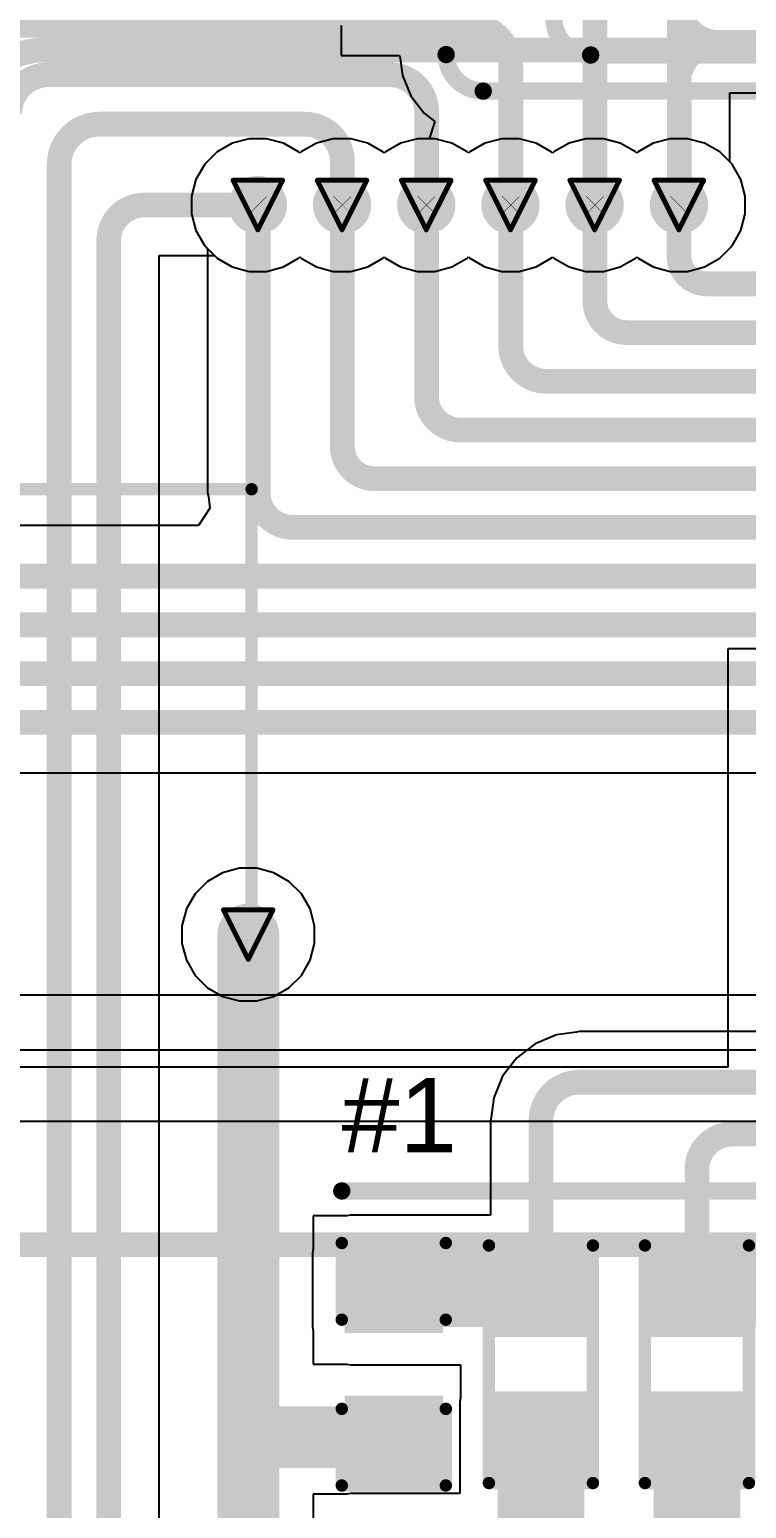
# Model space of a CAD drawing. Header units: inches. Extents: x 0 to 35.2, y -0.7 to 15.9.
# Drawn here: x 1.176 to 1.465, y 0.513 to 1.11 of the extents above; entities that cross this region are included whole.
import ezdxf

# ---------------------------------------------------------------- set-up
doc = ezdxf.new("R2010")
doc.units = ezdxf.units.IN
doc.header["$MEASUREMENT"] = 0
for name, color, linetype in [('Bottom Layer', 5, 'Continuous'), ('Drill Drawing', 1, 'Continuous'), ('GND1', 16, 'Continuous'), ('GND2', 76, 'Continuous'), ('Top Layer', 1, 'Continuous'), ('Top Overlay', 2, 'Continuous'), ('Top Paste', 8, 'Continuous'), ('Top Solder', 216, 'Continuous'), ('Via Holes', 16, 'Continuous')]:
    doc.layers.add(name, color=color, linetype=linetype)
doc.styles.add('Arial', font='', dxfattribs={"height": 0.2})
doc.styles.get('Arial').set_extended_font_data('Arial')

# ---------------------------------------------------------------- blocks, each defined once
blk = doc.blocks.new('B0503S_2WR3_21')
at = {"layer": 'Top Overlay', "const_width": 0.005}
for points in [[(0.43779, 0.0395), (0.4378, -0.24397)], [(-0.33779, -0.24397), (0.4378, -0.24397)]]:
    blk.add_lwpolyline(points, dxfattribs=at)
at = {"layer": 'Top Overlay', "const_width": 0.0025}
blk.add_lwpolyline([(0.43655, -0.24397, 1), (0.43905, -0.24397, 1)], format="xyb", close=True, dxfattribs=at)
blk.add_lwpolyline([(0.43655, -0.24397, 1), (0.43905, -0.24397, 1)], format="xyb", close=True, dxfattribs=at)
blk = doc.blocks.new('R___0603_73')
at = {"layer": 'Top Layer'}
for points in [[(-0.015, 0.0175), (-0.015, -0.0175), (-0.045, -0.0175), (-0.045, 0.0175)], [(0.045, 0.0175), (0.045, -0.0175), (0.015, -0.0175), (0.015, 0.0175)]]:
    blk.add_hatch(color=1, dxfattribs=at).paths.add_polyline_path(points)
at = {"layer": 'Top Paste'}
for points in [[(-0.015, 0.0175), (-0.015, -0.0175), (-0.045, -0.0175), (-0.045, 0.0175)], [(0.045, 0.0175), (0.045, -0.0175), (0.015, -0.0175), (0.015, 0.0175)]]:
    blk.add_hatch(color=8, dxfattribs=at).paths.add_polyline_path(points)
at = {"layer": 'Top Solder'}
for points in [[(-0.011, 0.0215), (-0.011, -0.0215), (-0.049, -0.0215), (-0.049, 0.0215)], [(0.049, 0.0215), (0.049, -0.0215), (0.011, -0.0215), (0.011, 0.0215)]]:
    blk.add_hatch(color=216, dxfattribs=at).paths.add_polyline_path(points)
at = {"layer": 'Top Overlay', "const_width": 0.005}
for points in [[(-0.048, 0.021), (-0.048, -0.021)], [(-0.048, 0.021), (0.048, 0.021)], [(0.048, 0.021), (0.048, -0.021)], [(-0.048, -0.021), (0.048, -0.021)]]:
    blk.add_lwpolyline(points, dxfattribs=at)
at = {"layer": 'Top Overlay', "const_width": 0.0025}
for points in [[(-0.04925, 0.021, 1), (-0.04675, 0.021, 1)], [(-0.04925, 0.021, 1), (-0.04675, 0.021, 1)], [(0.04675, 0.021, 1), (0.04925, 0.021, 1)], [(0.04675, 0.021, 1), (0.04925, 0.021, 1)], [(-0.04925, -0.021, 1), (-0.04675, -0.021, 1)], [(-0.04925, -0.021, 1), (-0.04675, -0.021, 1)], [(0.04675, -0.021, 1), (0.04925, -0.021, 1)], [(0.04675, -0.021, 1), (0.04925, -0.021, 1)]]:
    blk.add_lwpolyline(points, format="xyb", close=True, dxfattribs=at)
blk = doc.blocks.new('R___0603_81')
at = {"layer": 'Top Layer'}
for points in [[(-0.015, 0.0175), (-0.015, -0.0175), (-0.045, -0.0175), (-0.045, 0.0175)], [(0.045, 0.0175), (0.045, -0.0175), (0.015, -0.0175), (0.015, 0.0175)]]:
    blk.add_hatch(color=1, dxfattribs=at).paths.add_polyline_path(points)
at = {"layer": 'Top Paste'}
for points in [[(-0.015, 0.0175), (-0.015, -0.0175), (-0.045, -0.0175), (-0.045, 0.0175)], [(0.045, 0.0175), (0.045, -0.0175), (0.015, -0.0175), (0.015, 0.0175)]]:
    blk.add_hatch(color=8, dxfattribs=at).paths.add_polyline_path(points)
at = {"layer": 'Top Solder'}
for points in [[(-0.011, 0.0215), (-0.011, -0.0215), (-0.049, -0.0215), (-0.049, 0.0215)], [(0.049, 0.0215), (0.049, -0.0215), (0.011, -0.0215), (0.011, 0.0215)]]:
    blk.add_hatch(color=216, dxfattribs=at).paths.add_polyline_path(points)
at = {"layer": 'Top Overlay', "const_width": 0.005}
for points in [[(-0.048, 0.021), (-0.048, -0.021)], [(-0.048, 0.021), (0.048, 0.021)], [(0.048, 0.021), (0.048, -0.021)], [(-0.048, -0.021), (0.048, -0.021)]]:
    blk.add_lwpolyline(points, dxfattribs=at)
at = {"layer": 'Top Overlay', "const_width": 0.0025}
for points in [[(-0.04925, 0.021, 1), (-0.04675, 0.021, 1)], [(-0.04925, 0.021, 1), (-0.04675, 0.021, 1)], [(0.04675, 0.021, 1), (0.04925, 0.021, 1)], [(0.04675, 0.021, 1), (0.04925, 0.021, 1)], [(-0.04925, -0.021, 1), (-0.04675, -0.021, 1)], [(-0.04925, -0.021, 1), (-0.04675, -0.021, 1)], [(0.04675, -0.021, 1), (0.04925, -0.021, 1)], [(0.04675, -0.021, 1), (0.04925, -0.021, 1)]]:
    blk.add_lwpolyline(points, format="xyb", close=True, dxfattribs=at)
blk = doc.blocks.new('C___0603_156')
at = {"layer": 'Top Layer'}
for points in [[(-0.015, 0.0175), (-0.015, -0.0175), (-0.045, -0.0175), (-0.045, 0.0175)], [(0.045, 0.0175), (0.045, -0.0175), (0.015, -0.0175), (0.015, 0.0175)]]:
    blk.add_hatch(color=1, dxfattribs=at).paths.add_polyline_path(points)
at = {"layer": 'Top Paste'}
for points in [[(-0.015, 0.0175), (-0.015, -0.0175), (-0.045, -0.0175), (-0.045, 0.0175)], [(0.045, 0.0175), (0.045, -0.0175), (0.015, -0.0175), (0.015, 0.0175)]]:
    blk.add_hatch(color=8, dxfattribs=at).paths.add_polyline_path(points)
at = {"layer": 'Top Solder'}
for points in [[(-0.01264, 0.01986), (-0.01264, -0.01986), (-0.04736, -0.01986), (-0.04736, 0.01986)], [(0.04736, 0.01986), (0.04736, -0.01986), (0.01264, -0.01986), (0.01264, 0.01986)]]:
    blk.add_hatch(color=216, dxfattribs=at).paths.add_polyline_path(points)
at = {"layer": 'Top Overlay', "const_width": 0.005}
for points in [[(-0.049, 0.021), (-0.018, 0.021)], [(-0.049, 0.021), (-0.049, -0.021)], [(0.018, 0.021), (0.049, 0.021)], [(0.049, 0.021), (0.049, -0.021)], [(-0.049, -0.021), (-0.018, -0.021)], [(0.018, -0.021), (0.049, -0.021)]]:
    blk.add_lwpolyline(points, dxfattribs=at)
at = {"layer": 'Top Overlay', "const_width": 0.0025}
for points in [[(-0.05025, 0.021, 1), (-0.04775, 0.021, 1)], [(-0.05025, 0.021, 1), (-0.04775, 0.021, 1)], [(-0.01925, 0.021, 1), (-0.01675, 0.021, 1)], [(0.01675, 0.021, 1), (0.01925, 0.021, 1)], [(0.04775, 0.021, 1), (0.05025, 0.021, 1)], [(0.04775, 0.021, 1), (0.05025, 0.021, 1)], [(-0.05025, -0.021, 1), (-0.04775, -0.021, 1)], [(-0.05025, -0.021, 1), (-0.04775, -0.021, 1)], [(-0.01925, -0.021, 1), (-0.01675, -0.021, 1)], [(0.01675, -0.021, 1), (0.01925, -0.021, 1)], [(0.04775, -0.021, 1), (0.05025, -0.021, 1)], [(0.04775, -0.021, 1), (0.05025, -0.021, 1)]]:
    blk.add_lwpolyline(points, format="xyb", close=True, dxfattribs=at)

msp = doc.modelspace()

# ---------------------------------------------------------------- hatches: boundary and pattern name
at = {"layer": 'Bottom Layer'}
h = msp.add_hatch(color=5, dxfattribs=at)
edge = h.paths.add_edge_path()
edge.add_arc((1.26787, 1.03932), 0.01181, 0, 360)
h = msp.add_hatch(color=5, dxfattribs=at)
edge = h.paths.add_edge_path()
edge.add_arc((1.30187, 1.03932), 0.01181, 0, 360)
h = msp.add_hatch(color=5, dxfattribs=at)
edge = h.paths.add_edge_path()
edge.add_arc((1.33587, 1.03932), 0.01181, 0, 360)
h = msp.add_hatch(color=5, dxfattribs=at)
edge = h.paths.add_edge_path()
edge.add_arc((1.36987, 1.03932), 0.01181, 0, 360)
h = msp.add_hatch(color=5, dxfattribs=at)
edge = h.paths.add_edge_path()
edge.add_arc((1.40387, 1.03932), 0.01181, 0, 360)
h = msp.add_hatch(color=5, dxfattribs=at)
edge = h.paths.add_edge_path()
edge.add_arc((1.43787, 1.03932), 0.01181, 0, 360)
h = msp.add_hatch(color=5, dxfattribs=at)
edge = h.paths.add_edge_path()
edge.add_arc((1.264, 0.74451), 0.01181, 0, 360)
at = {"layer": 'GND1'}
h = msp.add_hatch(color=16, dxfattribs=at)
edge = h.paths.add_edge_path()
edge.add_arc((1.26787, 1.03932), 0.01181, 0, 360)
h = msp.add_hatch(color=16, dxfattribs=at)
edge = h.paths.add_edge_path()
edge.add_arc((1.30187, 1.03932), 0.01181, 0, 360)
h = msp.add_hatch(color=16, dxfattribs=at)
edge = h.paths.add_edge_path()
edge.add_arc((1.33587, 1.03932), 0.01181, 0, 360)
h = msp.add_hatch(color=16, dxfattribs=at)
edge = h.paths.add_edge_path()
edge.add_arc((1.36987, 1.03932), 0.01181, 0, 360)
h = msp.add_hatch(color=16, dxfattribs=at)
edge = h.paths.add_edge_path()
edge.add_arc((1.40387, 1.03932), 0.01181, 0, 360)
h = msp.add_hatch(color=16, dxfattribs=at)
edge = h.paths.add_edge_path()
edge.add_arc((1.43787, 1.03932), 0.01181, 0, 360)
h = msp.add_hatch(color=16, dxfattribs=at)
edge = h.paths.add_edge_path()
edge.add_arc((1.264, 0.74451), 0.01181, 0, 360)
at = {"layer": 'GND2'}
h = msp.add_hatch(color=76, dxfattribs=at)
edge = h.paths.add_edge_path()
edge.add_arc((1.26787, 1.03932), 0.01181, 0, 360)
h = msp.add_hatch(color=76, dxfattribs=at)
edge = h.paths.add_edge_path()
edge.add_arc((1.30187, 1.03932), 0.01181, 0, 360)
h = msp.add_hatch(color=76, dxfattribs=at)
edge = h.paths.add_edge_path()
edge.add_arc((1.33587, 1.03932), 0.01181, 0, 360)
h = msp.add_hatch(color=76, dxfattribs=at)
edge = h.paths.add_edge_path()
edge.add_arc((1.36987, 1.03932), 0.01181, 0, 360)
h = msp.add_hatch(color=76, dxfattribs=at)
edge = h.paths.add_edge_path()
edge.add_arc((1.40387, 1.03932), 0.01181, 0, 360)
h = msp.add_hatch(color=76, dxfattribs=at)
edge = h.paths.add_edge_path()
edge.add_arc((1.43787, 1.03932), 0.01181, 0, 360)
h = msp.add_hatch(color=76, dxfattribs=at)
edge = h.paths.add_edge_path()
edge.add_arc((1.264, 0.74451), 0.01181, 0, 360)
at = {"layer": 'Top Layer'}
h = msp.add_hatch(color=1, dxfattribs=at)
edge = h.paths.add_edge_path()
edge.add_arc((1.26787, 1.03932), 0.01181, 0, 360)
h = msp.add_hatch(color=1, dxfattribs=at)
edge = h.paths.add_edge_path()
edge.add_arc((1.30187, 1.03932), 0.01181, 0, 360)
h = msp.add_hatch(color=1, dxfattribs=at)
edge = h.paths.add_edge_path()
edge.add_arc((1.33587, 1.03932), 0.01181, 0, 360)
h = msp.add_hatch(color=1, dxfattribs=at)
edge = h.paths.add_edge_path()
edge.add_arc((1.36987, 1.03932), 0.01181, 0, 360)
h = msp.add_hatch(color=1, dxfattribs=at)
edge = h.paths.add_edge_path()
edge.add_arc((1.40387, 1.03932), 0.01181, 0, 360)
h = msp.add_hatch(color=1, dxfattribs=at)
edge = h.paths.add_edge_path()
edge.add_arc((1.43787, 1.03932), 0.01181, 0, 360)
h = msp.add_hatch(color=1, dxfattribs=at)
edge = h.paths.add_edge_path()
edge.add_arc((1.264, 0.74451), 0.01181, 0, 360)
for points in [[(1.30527, 0.58589), (1.39967, 0.58589), (1.39967, 0.61589), (1.30527, 0.61589)], [(1.42766, 0.58589), (1.52206, 0.58589), (1.52206, 0.61589), (1.42766, 0.61589)], [(1.36467, 0.47289), (1.39967, 0.47289), (1.39967, 0.55589), (1.36467, 0.55589)], [(1.46266, 0.55537), (1.42766, 0.55537), (1.42766, 0.47237), (1.46266, 0.47237)]]:
    msp.add_hatch(color=1, dxfattribs=at).paths.add_polyline_path(points)
at = {"layer": 'Via Holes'}
h = msp.add_hatch(color=7, dxfattribs=at)
edge = h.paths.add_edge_path()
edge.add_arc((1.26787, 1.03932), 0.00591, 0, 360)
h = msp.add_hatch(color=7, dxfattribs=at)
edge = h.paths.add_edge_path()
edge.add_arc((1.30187, 1.03932), 0.00591, 0, 360)
h = msp.add_hatch(color=7, dxfattribs=at)
edge = h.paths.add_edge_path()
edge.add_arc((1.33587, 1.03932), 0.00591, 0, 360)
h = msp.add_hatch(color=7, dxfattribs=at)
edge = h.paths.add_edge_path()
edge.add_arc((1.36987, 1.03932), 0.00591, 0, 360)
h = msp.add_hatch(color=7, dxfattribs=at)
edge = h.paths.add_edge_path()
edge.add_arc((1.40387, 1.03932), 0.00591, 0, 360)
h = msp.add_hatch(color=7, dxfattribs=at)
edge = h.paths.add_edge_path()
edge.add_arc((1.43787, 1.03932), 0.00591, 0, 360)
h = msp.add_hatch(color=7, dxfattribs=at)
edge = h.paths.add_edge_path()
edge.add_arc((1.264, 0.74451), 0.00591, 0, 360)

# ---------------------------------------------------------------- linework, layer by layer
at = {"layer": 'Bottom Layer'}
for p, q in [((1.45839, 1.05672), (1.45839, 1.08461)), ((1.45839, 1.08461), (1.61845, 1.08461)), ((1.45933, 1.05578), (1.45839, 1.05672)), ((1.46285, 1.04967), (1.45933, 1.05578)), ((1.46468, 1.04285), (1.46285, 1.04967)), ((1.46468, 1.03579), (1.46468, 1.04285)), ((1.46285, 1.02897), (1.46468, 1.03579)), ((1.45933, 1.02286), (1.46285, 1.02897)), ((1.45433, 1.01787), (1.45933, 1.02286)), ((1.22808, 0.40518), (1.22808, 1.01893)), ((1.22808, 1.01893), (1.25035, 1.01893)), ((1.25035, 1.01893), (1.25141, 1.01787)), ((1.25141, 1.01787), (1.25752, 1.01434)), ((1.27822, 1.01434), (1.28433, 1.01787)), ((1.28433, 1.01787), (1.28487, 1.0184)), ((1.28487, 1.0184), (1.28541, 1.01787)), ((1.28541, 1.01787), (1.29152, 1.01434)), ((1.31222, 1.01434), (1.31833, 1.01787)), ((1.31833, 1.01787), (1.31887, 1.0184)), ((1.31887, 1.0184), (1.31941, 1.01787)), ((1.31941, 1.01787), (1.32552, 1.01434)), ((1.34622, 1.01434), (1.35233, 1.01787)), ((1.35233, 1.01787), (1.35287, 1.0184)), ((1.35287, 1.0184), (1.35341, 1.01787)), ((1.35341, 1.01787), (1.35952, 1.01434)), ((1.38022, 1.01434), (1.38633, 1.01787)), ((1.38633, 1.01787), (1.38687, 1.0184)), ((1.38687, 1.0184), (1.38741, 1.01787)), ((1.38741, 1.01787), (1.39352, 1.01434)), ((1.41422, 1.01434), (1.42033, 1.01787)), ((1.42033, 1.01787), (1.42087, 1.0184)), ((1.42087, 1.0184), (1.42141, 1.01787)), ((1.42141, 1.01787), (1.42752, 1.01434)), ((1.44822, 1.01434), (1.45433, 1.01787)), ((1.25752, 1.01434), (1.26434, 1.01251)), ((1.26434, 1.01251), (1.2714, 1.01251)), ((1.2714, 1.01251), (1.27822, 1.01434)), ((1.29152, 1.01434), (1.29834, 1.01251)), ((1.29834, 1.01251), (1.3054, 1.01251)), ((1.3054, 1.01251), (1.31222, 1.01434)), ((1.32552, 1.01434), (1.33234, 1.01251)), ((1.33234, 1.01251), (1.3394, 1.01251)), ((1.3394, 1.01251), (1.34622, 1.01434)), ((1.35952, 1.01434), (1.36634, 1.01251)), ((1.36634, 1.01251), (1.3734, 1.01251)), ((1.3734, 1.01251), (1.38022, 1.01434)), ((1.39352, 1.01434), (1.40034, 1.01251)), ((1.40034, 1.01251), (1.4074, 1.01251)), ((1.4074, 1.01251), (1.41422, 1.01434)), ((1.42752, 1.01434), (1.43434, 1.01251)), ((1.43434, 1.01251), (1.4414, 1.01251)), ((1.4414, 1.01251), (1.44822, 1.01434))]:
    msp.add_line(p, q, dxfattribs=at)
at = {"layer": 'Bottom Layer', "const_width": 0.01}
for points in [[(1.438, 1.03945), (1.438, 1.13872)], [(1.404, 1.03945), (1.404, 1.1175)], [(1.16265, 1.11199), (1.35339, 1.11199)], [(1.45381, 1.105), (2.003, 1.105)], [(1.37, 1.03945), (1.37, 1.09538)], [(1.18337, 1.09199), (1.32117, 1.09199)], [(1.336, 1.03945), (1.336, 1.07716)], [(1.20385, 1.07199), (1.28695, 1.07199)], [(1.18769, 0.42525), (1.18769, 1.05582)], [(1.302, 1.03945), (1.302, 1.05694)], [(1.22205, 1.03932), (1.26787, 1.03932)], [(1.30187, 1.03932), (1.302, 1.03945)], [(1.33587, 1.03932), (1.336, 1.03945)], [(1.36987, 1.03932), (1.37, 1.03945)], [(1.40387, 1.03932), (1.404, 1.03945)], [(1.43787, 1.03932), (1.438, 1.03945)], [(1.20769, 0.40518), (1.20769, 1.02496)]]:
    msp.add_lwpolyline(points, dxfattribs=at)
for points in [[(1.45381, 1.105, -0.315952), (1.43894, 1.11544)], [(1.35339, 1.11199, -0.414214), (1.37, 1.09538)], [(1.43894, 1.09456, -0.315952), (1.45381, 1.105)], [(1.16769, 1.0763, -0.414214), (1.18337, 1.09199)], [(1.32117, 1.09199, -0.414214), (1.336, 1.07716)], [(1.18769, 1.05582, -0.414214), (1.20385, 1.07199)], [(1.28695, 1.07199, -0.414214), (1.302, 1.05694)], [(1.20769, 1.02496, -0.414214), (1.22205, 1.03932)]]:
    msp.add_lwpolyline(points, format="xyb", dxfattribs=at)
at = {"layer": 'Bottom Layer', "const_width": 0.005}
for points in [[(1.35089, 1.11199, 1), (1.35589, 1.11199, 1)], [(1.35089, 1.11199, 1), (1.35589, 1.11199, 1)], [(1.45131, 1.105, 1), (1.45631, 1.105, 1)], [(1.45131, 1.105, 1), (1.45631, 1.105, 1)], [(1.45131, 1.105, 1), (1.45631, 1.105, 1)], [(1.3675, 1.09538, 1), (1.3725, 1.09538, 1)], [(1.3675, 1.09538, 1), (1.3725, 1.09538, 1)], [(1.43644, 1.09456, 1), (1.44144, 1.09456, 1)], [(1.18087, 1.09199, 1), (1.18587, 1.09199, 1)], [(1.18087, 1.09199, 1), (1.18587, 1.09199, 1)], [(1.31867, 1.09199, 1), (1.32367, 1.09199, 1)], [(1.31867, 1.09199, 1), (1.32367, 1.09199, 1)], [(1.3335, 1.07716, 1), (1.3385, 1.07716, 1)], [(1.3335, 1.07716, 1), (1.3385, 1.07716, 1)], [(1.20135, 1.07199, 1), (1.20635, 1.07199, 1)], [(1.20135, 1.07199, 1), (1.20635, 1.07199, 1)], [(1.28445, 1.07199, 1), (1.28945, 1.07199, 1)], [(1.28445, 1.07199, 1), (1.28945, 1.07199, 1)], [(1.18519, 1.05582, 1), (1.19019, 1.05582, 1)], [(1.18519, 1.05582, 1), (1.19019, 1.05582, 1)], [(1.2995, 1.05694, 1), (1.3045, 1.05694, 1)], [(1.2995, 1.05694, 1), (1.3045, 1.05694, 1)], [(1.21955, 1.03932, 1), (1.22455, 1.03932, 1)], [(1.21955, 1.03932, 1), (1.22455, 1.03932, 1)], [(1.26537, 1.03932, 1), (1.27037, 1.03932, 1)], [(1.29937, 1.03932, 1), (1.30437, 1.03932, 1)], [(1.2995, 1.03945, 1), (1.3045, 1.03945, 1)], [(1.2995, 1.03945, 1), (1.3045, 1.03945, 1)], [(1.33337, 1.03932, 1), (1.33837, 1.03932, 1)], [(1.3335, 1.03945, 1), (1.3385, 1.03945, 1)], [(1.3335, 1.03945, 1), (1.3385, 1.03945, 1)], [(1.36737, 1.03932, 1), (1.37237, 1.03932, 1)], [(1.3675, 1.03945, 1), (1.3725, 1.03945, 1)], [(1.3675, 1.03945, 1), (1.3725, 1.03945, 1)], [(1.40137, 1.03932, 1), (1.40637, 1.03932, 1)], [(1.4015, 1.03945, 1), (1.4065, 1.03945, 1)], [(1.4015, 1.03945, 1), (1.4065, 1.03945, 1)], [(1.43537, 1.03932, 1), (1.44037, 1.03932, 1)], [(1.4355, 1.03945, 1), (1.4405, 1.03945, 1)], [(1.4355, 1.03945, 1), (1.4405, 1.03945, 1)], [(1.20519, 1.02496, 1), (1.21019, 1.02496, 1)], [(1.20519, 1.02496, 1), (1.21019, 1.02496, 1)]]:
    msp.add_lwpolyline(points, format="xyb", close=True, dxfattribs=at)
at = {"layer": 'Drill Drawing', "const_width": 0.002}
for points in [[(1.25787, 1.04932), (1.27787, 1.04932)], [(1.25787, 1.04932), (1.26787, 1.02932)], [(1.26787, 1.02932), (1.27787, 1.04932)], [(1.29187, 1.04932), (1.31187, 1.04932)], [(1.29187, 1.04932), (1.30187, 1.02932)], [(1.30187, 1.02932), (1.31187, 1.04932)], [(1.32587, 1.04932), (1.34587, 1.04932)], [(1.32587, 1.04932), (1.33587, 1.02932)], [(1.33587, 1.02932), (1.34587, 1.04932)], [(1.35987, 1.04932), (1.37987, 1.04932)], [(1.35987, 1.04932), (1.36987, 1.02932)], [(1.36987, 1.02932), (1.37987, 1.04932)], [(1.39387, 1.04932), (1.41387, 1.04932)], [(1.39387, 1.04932), (1.40387, 1.02932)], [(1.40387, 1.02932), (1.41387, 1.04932)], [(1.42787, 1.04932), (1.44787, 1.04932)], [(1.42787, 1.04932), (1.43787, 1.02932)], [(1.43787, 1.02932), (1.44787, 1.04932)], [(1.254, 0.75451), (1.274, 0.75451)], [(1.254, 0.75451), (1.264, 0.73451)], [(1.264, 0.73451), (1.274, 0.75451)]]:
    msp.add_lwpolyline(points, dxfattribs=at)
at = {"layer": 'Drill Drawing', "const_width": 0.001}
for points in [[(1.25737, 1.04932, 1), (1.25837, 1.04932, 1)], [(1.25737, 1.04932, 1), (1.25837, 1.04932, 1)], [(1.27737, 1.04932, 1), (1.27837, 1.04932, 1)], [(1.27737, 1.04932, 1), (1.27837, 1.04932, 1)], [(1.29137, 1.04932, 1), (1.29237, 1.04932, 1)], [(1.29137, 1.04932, 1), (1.29237, 1.04932, 1)], [(1.31137, 1.04932, 1), (1.31237, 1.04932, 1)], [(1.31137, 1.04932, 1), (1.31237, 1.04932, 1)], [(1.32537, 1.04932, 1), (1.32637, 1.04932, 1)], [(1.32537, 1.04932, 1), (1.32637, 1.04932, 1)], [(1.34537, 1.04932, 1), (1.34637, 1.04932, 1)], [(1.34537, 1.04932, 1), (1.34637, 1.04932, 1)], [(1.35937, 1.04932, 1), (1.36037, 1.04932, 1)], [(1.35937, 1.04932, 1), (1.36037, 1.04932, 1)], [(1.37937, 1.04932, 1), (1.38037, 1.04932, 1)], [(1.37937, 1.04932, 1), (1.38037, 1.04932, 1)], [(1.39337, 1.04932, 1), (1.39437, 1.04932, 1)], [(1.39337, 1.04932, 1), (1.39437, 1.04932, 1)], [(1.41337, 1.04932, 1), (1.41437, 1.04932, 1)], [(1.41337, 1.04932, 1), (1.41437, 1.04932, 1)], [(1.42737, 1.04932, 1), (1.42837, 1.04932, 1)], [(1.42737, 1.04932, 1), (1.42837, 1.04932, 1)], [(1.44737, 1.04932, 1), (1.44837, 1.04932, 1)], [(1.44737, 1.04932, 1), (1.44837, 1.04932, 1)], [(1.26737, 1.02932, 1), (1.26837, 1.02932, 1)], [(1.26737, 1.02932, 1), (1.26837, 1.02932, 1)], [(1.30137, 1.02932, 1), (1.30237, 1.02932, 1)], [(1.30137, 1.02932, 1), (1.30237, 1.02932, 1)], [(1.33537, 1.02932, 1), (1.33637, 1.02932, 1)], [(1.33537, 1.02932, 1), (1.33637, 1.02932, 1)], [(1.36937, 1.02932, 1), (1.37037, 1.02932, 1)], [(1.36937, 1.02932, 1), (1.37037, 1.02932, 1)], [(1.40337, 1.02932, 1), (1.40437, 1.02932, 1)], [(1.40337, 1.02932, 1), (1.40437, 1.02932, 1)], [(1.43737, 1.02932, 1), (1.43837, 1.02932, 1)], [(1.43737, 1.02932, 1), (1.43837, 1.02932, 1)], [(1.2535, 0.75451, 1), (1.2545, 0.75451, 1)], [(1.2535, 0.75451, 1), (1.2545, 0.75451, 1)], [(1.2735, 0.75451, 1), (1.2745, 0.75451, 1)], [(1.2735, 0.75451, 1), (1.2745, 0.75451, 1)], [(1.2635, 0.73451, 1), (1.2645, 0.73451, 1)], [(1.2635, 0.73451, 1), (1.2645, 0.73451, 1)]]:
    msp.add_lwpolyline(points, format="xyb", close=True, dxfattribs=at)
at = {"layer": 'GND1'}
for p, q in [((1.25752, 1.0643), (1.25141, 1.06077)), ((1.26434, 1.06613), (1.25752, 1.0643)), ((1.2714, 1.06613), (1.26434, 1.06613)), ((1.27822, 1.0643), (1.2714, 1.06613)), ((1.28433, 1.06077), (1.27822, 1.0643)), ((1.29152, 1.0643), (1.28541, 1.06077)), ((1.29834, 1.06613), (1.29152, 1.0643)), ((1.3054, 1.06613), (1.29834, 1.06613)), ((1.31222, 1.0643), (1.3054, 1.06613)), ((1.31833, 1.06077), (1.31222, 1.0643)), ((1.32552, 1.0643), (1.31941, 1.06077)), ((1.33234, 1.06613), (1.32552, 1.0643)), ((1.3394, 1.06613), (1.33234, 1.06613)), ((1.34622, 1.0643), (1.3394, 1.06613)), ((1.35233, 1.06077), (1.34622, 1.0643)), ((1.35952, 1.0643), (1.35341, 1.06077)), ((1.36634, 1.06613), (1.35952, 1.0643)), ((1.3734, 1.06613), (1.36634, 1.06613)), ((1.38022, 1.0643), (1.3734, 1.06613)), ((1.38633, 1.06077), (1.38022, 1.0643)), ((1.39352, 1.0643), (1.38741, 1.06077)), ((1.40034, 1.06613), (1.39352, 1.0643)), ((1.4074, 1.06613), (1.40034, 1.06613)), ((1.41422, 1.0643), (1.4074, 1.06613)), ((1.42033, 1.06077), (1.41422, 1.0643)), ((1.42752, 1.0643), (1.42141, 1.06077)), ((1.43434, 1.06613), (1.42752, 1.0643)), ((1.4414, 1.06613), (1.43434, 1.06613)), ((1.44822, 1.0643), (1.4414, 1.06613)), ((1.45433, 1.06077), (1.44822, 1.0643)), ((1.25141, 1.06077), (1.24642, 1.05578)), ((1.28487, 1.06024), (1.28433, 1.06077)), ((1.28541, 1.06077), (1.28487, 1.06024)), ((1.31887, 1.06024), (1.31833, 1.06077)), ((1.31941, 1.06077), (1.31887, 1.06024)), ((1.35287, 1.06024), (1.35233, 1.06077)), ((1.35341, 1.06077), (1.35287, 1.06024)), ((1.38687, 1.06024), (1.38633, 1.06077)), ((1.38741, 1.06077), (1.38687, 1.06024)), ((1.42087, 1.06024), (1.42033, 1.06077)), ((1.42141, 1.06077), (1.42087, 1.06024)), ((1.45933, 1.05578), (1.45433, 1.06077)), ((1.24642, 1.05578), (1.24289, 1.04967)), ((1.46285, 1.04967), (1.45933, 1.05578)), ((1.24289, 1.04967), (1.24106, 1.04285)), ((1.46468, 1.04285), (1.46285, 1.04967)), ((1.24106, 1.04285), (1.24106, 1.03579)), ((1.46468, 1.03579), (1.46468, 1.04285)), ((1.24106, 1.03579), (1.24289, 1.02897)), ((1.46285, 1.02897), (1.46468, 1.03579)), ((1.24289, 1.02897), (1.24642, 1.02286)), ((1.45933, 1.02286), (1.46285, 1.02897)), ((1.24642, 1.02286), (1.25141, 1.01787)), ((1.45433, 1.01787), (1.45933, 1.02286)), ((1.25141, 1.01787), (1.25752, 1.01434)), ((1.27822, 1.01434), (1.28433, 1.01787)), ((1.28433, 1.01787), (1.28487, 1.0184)), ((1.28487, 1.0184), (1.28541, 1.01787)), ((1.28541, 1.01787), (1.29152, 1.01434)), ((1.31222, 1.01434), (1.31833, 1.01787)), ((1.31833, 1.01787), (1.31887, 1.0184)), ((1.31887, 1.0184), (1.31941, 1.01787)), ((1.31941, 1.01787), (1.32552, 1.01434)), ((1.34622, 1.01434), (1.35233, 1.01787)), ((1.35233, 1.01787), (1.35287, 1.0184)), ((1.35287, 1.0184), (1.35341, 1.01787)), ((1.35341, 1.01787), (1.35952, 1.01434)), ((1.38022, 1.01434), (1.38633, 1.01787)), ((1.38633, 1.01787), (1.38687, 1.0184)), ((1.38687, 1.0184), (1.38741, 1.01787)), ((1.38741, 1.01787), (1.39352, 1.01434)), ((1.41422, 1.01434), (1.42033, 1.01787)), ((1.42033, 1.01787), (1.42087, 1.0184)), ((1.42087, 1.0184), (1.42141, 1.01787)), ((1.42141, 1.01787), (1.42752, 1.01434)), ((1.44822, 1.01434), (1.45433, 1.01787)), ((1.25752, 1.01434), (1.26434, 1.01251)), ((1.26434, 1.01251), (1.2714, 1.01251)), ((1.2714, 1.01251), (1.27822, 1.01434)), ((1.29152, 1.01434), (1.29834, 1.01251)), ((1.29834, 1.01251), (1.3054, 1.01251)), ((1.3054, 1.01251), (1.31222, 1.01434)), ((1.32552, 1.01434), (1.33234, 1.01251)), ((1.33234, 1.01251), (1.3394, 1.01251)), ((1.3394, 1.01251), (1.34622, 1.01434)), ((1.35952, 1.01434), (1.36634, 1.01251)), ((1.36634, 1.01251), (1.3734, 1.01251)), ((1.3734, 1.01251), (1.38022, 1.01434)), ((1.39352, 1.01434), (1.40034, 1.01251)), ((1.40034, 1.01251), (1.4074, 1.01251)), ((1.4074, 1.01251), (1.41422, 1.01434)), ((1.42752, 1.01434), (1.43434, 1.01251)), ((1.43434, 1.01251), (1.4414, 1.01251)), ((1.4414, 1.01251), (1.44822, 1.01434)), ((1.55304, 0.72), (1.07736, 0.72)), ((1.05395, 0.69789), (1.60159, 0.69789))]:
    msp.add_line(p, q, dxfattribs=at)
at = {"layer": 'GND2'}
for p, q in [((1.25752, 1.0643), (1.25141, 1.06077)), ((1.26434, 1.06613), (1.25752, 1.0643)), ((1.2714, 1.06613), (1.26434, 1.06613)), ((1.27822, 1.0643), (1.2714, 1.06613)), ((1.28433, 1.06077), (1.27822, 1.0643)), ((1.29152, 1.0643), (1.28541, 1.06077)), ((1.29834, 1.06613), (1.29152, 1.0643)), ((1.3054, 1.06613), (1.29834, 1.06613)), ((1.31222, 1.0643), (1.3054, 1.06613)), ((1.31833, 1.06077), (1.31222, 1.0643)), ((1.32552, 1.0643), (1.31941, 1.06077)), ((1.33234, 1.06613), (1.32552, 1.0643)), ((1.3394, 1.06613), (1.33234, 1.06613)), ((1.34622, 1.0643), (1.3394, 1.06613)), ((1.35233, 1.06077), (1.34622, 1.0643)), ((1.35952, 1.0643), (1.35341, 1.06077)), ((1.36634, 1.06613), (1.35952, 1.0643)), ((1.3734, 1.06613), (1.36634, 1.06613)), ((1.38022, 1.0643), (1.3734, 1.06613)), ((1.38633, 1.06077), (1.38022, 1.0643)), ((1.39352, 1.0643), (1.38741, 1.06077)), ((1.40034, 1.06613), (1.39352, 1.0643)), ((1.4074, 1.06613), (1.40034, 1.06613)), ((1.41422, 1.0643), (1.4074, 1.06613)), ((1.42033, 1.06077), (1.41422, 1.0643)), ((1.42752, 1.0643), (1.42141, 1.06077)), ((1.43434, 1.06613), (1.42752, 1.0643)), ((1.4414, 1.06613), (1.43434, 1.06613)), ((1.44822, 1.0643), (1.4414, 1.06613)), ((1.45433, 1.06077), (1.44822, 1.0643)), ((1.25141, 1.06077), (1.24642, 1.05578)), ((1.28487, 1.06024), (1.28433, 1.06077)), ((1.28541, 1.06077), (1.28487, 1.06024)), ((1.31887, 1.06024), (1.31833, 1.06077)), ((1.31941, 1.06077), (1.31887, 1.06024)), ((1.35287, 1.06024), (1.35233, 1.06077)), ((1.35341, 1.06077), (1.35287, 1.06024)), ((1.38687, 1.06024), (1.38633, 1.06077)), ((1.38741, 1.06077), (1.38687, 1.06024)), ((1.42087, 1.06024), (1.42033, 1.06077)), ((1.42141, 1.06077), (1.42087, 1.06024)), ((1.45933, 1.05578), (1.45433, 1.06077)), ((1.24642, 1.05578), (1.24289, 1.04967)), ((1.46285, 1.04967), (1.45933, 1.05578)), ((1.24289, 1.04967), (1.24106, 1.04285)), ((1.46468, 1.04285), (1.46285, 1.04967)), ((1.24106, 1.04285), (1.24106, 1.03579)), ((1.46468, 1.03579), (1.46468, 1.04285)), ((1.24106, 1.03579), (1.24289, 1.02897)), ((1.46285, 1.02897), (1.46468, 1.03579)), ((1.24289, 1.02897), (1.24642, 1.02286)), ((1.45933, 1.02286), (1.46285, 1.02897)), ((1.24642, 1.02286), (1.25141, 1.01787)), ((1.45433, 1.01787), (1.45933, 1.02286)), ((1.25141, 1.01787), (1.25752, 1.01434)), ((1.27822, 1.01434), (1.28433, 1.01787)), ((1.28433, 1.01787), (1.28487, 1.0184)), ((1.28487, 1.0184), (1.28541, 1.01787)), ((1.28541, 1.01787), (1.29152, 1.01434)), ((1.31222, 1.01434), (1.31833, 1.01787)), ((1.31833, 1.01787), (1.31887, 1.0184)), ((1.31887, 1.0184), (1.31941, 1.01787)), ((1.31941, 1.01787), (1.32552, 1.01434)), ((1.34622, 1.01434), (1.35233, 1.01787)), ((1.35233, 1.01787), (1.35287, 1.0184)), ((1.35287, 1.0184), (1.35341, 1.01787)), ((1.35341, 1.01787), (1.35952, 1.01434)), ((1.38022, 1.01434), (1.38633, 1.01787)), ((1.38633, 1.01787), (1.38687, 1.0184)), ((1.38687, 1.0184), (1.38741, 1.01787)), ((1.38741, 1.01787), (1.39352, 1.01434)), ((1.41422, 1.01434), (1.42033, 1.01787)), ((1.42033, 1.01787), (1.42087, 1.0184)), ((1.42087, 1.0184), (1.42141, 1.01787)), ((1.42141, 1.01787), (1.42752, 1.01434)), ((1.44822, 1.01434), (1.45433, 1.01787)), ((1.25752, 1.01434), (1.26434, 1.01251)), ((1.26434, 1.01251), (1.2714, 1.01251)), ((1.2714, 1.01251), (1.27822, 1.01434)), ((1.29152, 1.01434), (1.29834, 1.01251)), ((1.29834, 1.01251), (1.3054, 1.01251)), ((1.3054, 1.01251), (1.31222, 1.01434)), ((1.32552, 1.01434), (1.33234, 1.01251)), ((1.33234, 1.01251), (1.3394, 1.01251)), ((1.3394, 1.01251), (1.34622, 1.01434)), ((1.35952, 1.01434), (1.36634, 1.01251)), ((1.36634, 1.01251), (1.3734, 1.01251)), ((1.3734, 1.01251), (1.38022, 1.01434)), ((1.39352, 1.01434), (1.40034, 1.01251)), ((1.40034, 1.01251), (1.4074, 1.01251)), ((1.4074, 1.01251), (1.41422, 1.01434)), ((1.42752, 1.01434), (1.43434, 1.01251)), ((1.43434, 1.01251), (1.4414, 1.01251)), ((1.4414, 1.01251), (1.44822, 1.01434)), ((1.47962, 0.86), (1.45766, 0.86)), ((1.45766, 0.86), (1.45766, 0.69096)), ((1.26047, 0.77132), (1.25365, 0.7695)), ((1.26753, 0.77132), (1.26047, 0.77132)), ((1.27435, 0.7695), (1.26753, 0.77132)), ((1.24754, 0.76597), (1.24255, 0.76097)), ((1.25365, 0.7695), (1.24754, 0.76597)), ((1.28046, 0.76597), (1.27435, 0.7695)), ((1.28545, 0.76097), (1.28046, 0.76597)), ((1.24255, 0.76097), (1.23902, 0.75486)), ((1.28898, 0.75486), (1.28545, 0.76097)), ((1.23902, 0.75486), (1.23719, 0.74804)), ((1.29081, 0.74804), (1.28898, 0.75486)), ((1.23719, 0.74804), (1.23719, 0.74098)), ((1.29081, 0.74098), (1.29081, 0.74804)), ((1.23719, 0.74098), (1.23902, 0.73416)), ((1.28898, 0.73416), (1.29081, 0.74098)), ((1.23902, 0.73416), (1.24255, 0.72805)), ((1.28545, 0.72805), (1.28898, 0.73416)), ((1.24255, 0.72805), (1.24754, 0.72306)), ((1.28046, 0.72306), (1.28545, 0.72805)), ((1.24754, 0.72306), (1.25365, 0.71953)), ((1.25365, 0.71953), (1.26047, 0.7177)), ((1.26047, 0.7177), (1.26753, 0.7177)), ((1.26753, 0.7177), (1.27435, 0.71953)), ((1.27435, 0.71953), (1.28046, 0.72306)), ((1.45766, 0.69096), (0.84302, 0.69096)), ((0.79764, 0.66917), (1.48, 0.66917))]:
    msp.add_line(p, q, dxfattribs=at)
at = {"layer": 'GND2', "const_width": 0.01}
msp.add_lwpolyline([(1.14769, 1.06764, -0.414214), (1.18205, 1.102)], format="xyb", dxfattribs=at)
for points in [[(1.18205, 1.102), (1.63214, 1.102)], [(0.74117, 0.61917), (1.55757, 0.61917)]]:
    msp.add_lwpolyline(points, dxfattribs=at)
at = {"layer": 'GND2', "const_width": 0.005}
msp.add_lwpolyline([(1.17955, 1.102, 1), (1.18455, 1.102, 1)], format="xyb", close=True, dxfattribs=at)
msp.add_lwpolyline([(1.17955, 1.102, 1), (1.18455, 1.102, 1)], format="xyb", close=True, dxfattribs=at)
at = {"layer": 'Top Layer'}
for p, q in [((1.30154, 1.11187), (1.30154, 1.09979)), ((1.30154, 1.09979), (1.3251, 1.09979)), ((1.3251, 1.09979), (1.32536, 1.09848)), ((1.32536, 1.09848), (1.32626, 1.09165)), ((1.32626, 1.09165), (1.32964, 1.08349)), ((1.32964, 1.08349), (1.33502, 1.07648)), ((1.33502, 1.07648), (1.33938, 1.07313)), ((1.33938, 1.07313), (1.337, 1.06613)), ((1.25752, 1.0643), (1.25141, 1.06077)), ((1.26434, 1.06613), (1.25752, 1.0643)), ((1.2714, 1.06613), (1.26434, 1.06613)), ((1.27822, 1.0643), (1.2714, 1.06613)), ((1.28433, 1.06077), (1.27822, 1.0643)), ((1.29152, 1.0643), (1.28541, 1.06077)), ((1.29834, 1.06613), (1.29152, 1.0643)), ((1.3054, 1.06613), (1.29834, 1.06613)), ((1.31222, 1.0643), (1.3054, 1.06613)), ((1.31833, 1.06077), (1.31222, 1.0643)), ((1.32552, 1.0643), (1.31941, 1.06077)), ((1.33234, 1.06613), (1.32552, 1.0643)), ((1.337, 1.06613), (1.33234, 1.06613)), ((1.25141, 1.06077), (1.24642, 1.05578)), ((1.28487, 1.06024), (1.28433, 1.06077)), ((1.28541, 1.06077), (1.28487, 1.06024)), ((1.31887, 1.06024), (1.31833, 1.06077)), ((1.31941, 1.06077), (1.31887, 1.06024)), ((1.24642, 1.05578), (1.24289, 1.04967)), ((1.24289, 1.04967), (1.24106, 1.04285)), ((1.24106, 1.04285), (1.24106, 1.03579)), ((1.24106, 1.03579), (1.24289, 1.02897)), ((1.24289, 1.02897), (1.24642, 1.02286)), ((1.24642, 1.02286), (1.24761, 1.02167)), ((1.24761, 1.02167), (1.24761, 0.92305)), ((1.24761, 0.92305), (1.2479, 0.92158)), ((1.2479, 0.92158), (1.24854, 0.91676)), ((1.24854, 0.91676), (1.24396, 0.90976)), ((1.24396, 0.90976), (0.78772, 0.90976)), ((0.86368, 0.80992), (1.49534, 0.80992)), ((1.39777, 0.70529), (1.39651, 0.70504)), ((1.58648, 0.70529), (1.39777, 0.70529)), ((1.37981, 0.70039), (1.37238, 0.69468)), ((1.38847, 0.70398), (1.37981, 0.70039)), ((1.39651, 0.70504), (1.38847, 0.70398)), ((1.37238, 0.69468), (1.36667, 0.68725)), ((1.36667, 0.68725), (1.36309, 0.67859)), ((1.36309, 0.67859), (1.36203, 0.67055)), ((1.36203, 0.67055), (1.36178, 0.6693)), ((1.36178, 0.6693), (1.36178, 0.63119)), ((1.30379, 0.63089), (1.29027, 0.63089)), ((1.29027, 0.63089), (1.29027, 0.61737)), ((1.30527, 0.63119), (1.30379, 0.63089)), ((1.36178, 0.63119), (1.30527, 0.63119)), ((1.29027, 0.61737), (1.28998, 0.61589)), ((1.28998, 0.61589), (1.28998, 0.58589)), ((1.28998, 0.58589), (1.29027, 0.58442)), ((1.29027, 0.58442), (1.29027, 0.57089)), ((1.29027, 0.57089), (1.30379, 0.57089)), ((1.30379, 0.57089), (1.30527, 0.5706)), ((1.30527, 0.5706), (1.34967, 0.5706)), ((1.34967, 0.5706), (1.34967, 0.55739)), ((1.34967, 0.55739), (1.34937, 0.55589)), ((1.34937, 0.55589), (1.34937, 0.5187)), ((1.30379, 0.5184), (1.29026, 0.5184)), ((1.29026, 0.5184), (1.29026, 0.50488)), ((1.30526, 0.5187), (1.30379, 0.5184)), ((1.34937, 0.5187), (1.30526, 0.5187))]:
    msp.add_line(p, q, dxfattribs=at)
for points, const_width in [([(1.3439, 1.10011), (1.3439, 1.13841)], 0.007), ([(1.40223, 1.09993), (1.61103, 1.09993)], 0.007), ([(1.35887, 1.08535), (1.59002, 1.08535)], 0.007), ([(1.26787, 1.03932), (1.268, 1.03919)], 0.01), ([(1.268, 0.92305), (1.268, 1.03919)], 0.01), ([(1.30187, 1.03932), (1.302, 1.03919)], 0.01), ([(1.302, 0.94179), (1.302, 1.03919)], 0.01), ([(1.33587, 1.03932), (1.336, 1.03919)], 0.01), ([(1.336, 0.96192), (1.336, 1.03919)], 0.01), ([(1.36987, 1.03932), (1.37, 1.03919)], 0.01), ([(1.37, 0.9824), (1.37, 1.03919)], 0.01), ([(1.40387, 1.03932), (1.404, 1.03919)], 0.01), ([(1.404, 1.00045), (1.404, 1.03919)], 0.01), ([(1.43787, 1.01876), (1.43787, 1.03932)], 0.01), ([(1.44915, 1.00747), (1.5771, 1.00747)], 0.01), ([(1.41665, 0.98779), (1.5771, 0.98779)], 0.01), ([(1.38429, 0.9681), (1.5771, 0.9681)], 0.01), ([(1.3495, 0.94842), (1.5771, 0.94842)], 0.01), ([(1.31506, 0.92873), (1.5771, 0.92873)], 0.01), ([(1.282, 0.90905), (1.5771, 0.90905)], 0.01), ([(0.78772, 0.88936), (1.5771, 0.88936)], 0.01), ([(0.81297, 0.86968), (1.5771, 0.86968)], 0.01), ([(0.83546, 0.85), (1.56391, 0.85)], 0.01), ([(0.85855, 0.83031), (1.523, 0.83031)], 0.01), ([(1.264, 0.54141), (1.264, 0.74451)], 0.025), ([(1.39777, 0.68489), (1.70629, 0.68489)], 0.01), ([(1.38217, 0.60089), (1.38217, 0.6693)], 0.01), ([(1.45944, 0.66389), (1.72018, 0.66389)], 0.01), ([(1.44516, 0.60089), (1.44516, 0.64962)], 0.01), ([(1.264, 0.54141), (1.31777, 0.54141)], 0.025), ([(1.264, 0.4284), (1.264, 0.54141)], 0.025)]:
    msp.add_lwpolyline(points, dxfattribs=dict(at, const_width=const_width))
for points, const_width in [([(1.40223, 1.09993, -0.414214), (1.38741, 1.11475)], 0.007), ([(1.35887, 1.08535, -0.406569), (1.3439, 1.10011)], 0.007), ([(1.44915, 1.00747, -0.414214), (1.43787, 1.01876)], 0.01), ([(1.41665, 0.98779, -0.414214), (1.404, 1.00045)], 0.01), ([(1.38429, 0.9681, -0.414214), (1.37, 0.9824)], 0.01), ([(1.3495, 0.94842, -0.414214), (1.336, 0.96192)], 0.01), ([(1.31506, 0.92873, -0.414214), (1.302, 0.94179)], 0.01), ([(1.282, 0.90905, -0.414214), (1.268, 0.92305)], 0.01), ([(1.38217, 0.6693, -0.414214), (1.39777, 0.68489)], 0.01), ([(1.44516, 0.64962, -0.414214), (1.45944, 0.66389)], 0.01)]:
    msp.add_lwpolyline(points, format="xyb", dxfattribs=dict(at, const_width=const_width))
for points, const_width in [([(1.34215, 1.10011, 1), (1.34565, 1.10011, 1)], 0.0035), ([(1.34215, 1.10011, 1), (1.34565, 1.10011, 1)], 0.0035), ([(1.40048, 1.09993, 1), (1.40398, 1.09993, 1)], 0.0035), ([(1.40048, 1.09993, 1), (1.40398, 1.09993, 1)], 0.0035), ([(1.35712, 1.08535, 1), (1.36062, 1.08535, 1)], 0.0035), ([(1.35712, 1.08535, 1), (1.36062, 1.08535, 1)], 0.0035), ([(1.26537, 1.03932, 1), (1.27037, 1.03932, 1)], 0.005), ([(1.2655, 1.03919, 1), (1.2705, 1.03919, 1)], 0.005), ([(1.2655, 1.03919, 1), (1.2705, 1.03919, 1)], 0.005), ([(1.29937, 1.03932, 1), (1.30437, 1.03932, 1)], 0.005), ([(1.2995, 1.03919, 1), (1.3045, 1.03919, 1)], 0.005), ([(1.2995, 1.03919, 1), (1.3045, 1.03919, 1)], 0.005), ([(1.33337, 1.03932, 1), (1.33837, 1.03932, 1)], 0.005), ([(1.3335, 1.03919, 1), (1.3385, 1.03919, 1)], 0.005), ([(1.3335, 1.03919, 1), (1.3385, 1.03919, 1)], 0.005), ([(1.36737, 1.03932, 1), (1.37237, 1.03932, 1)], 0.005), ([(1.3675, 1.03919, 1), (1.3725, 1.03919, 1)], 0.005), ([(1.3675, 1.03919, 1), (1.3725, 1.03919, 1)], 0.005), ([(1.40137, 1.03932, 1), (1.40637, 1.03932, 1)], 0.005), ([(1.4015, 1.03919, 1), (1.4065, 1.03919, 1)], 0.005), ([(1.4015, 1.03919, 1), (1.4065, 1.03919, 1)], 0.005), ([(1.43537, 1.03932, 1), (1.44037, 1.03932, 1)], 0.005), ([(1.43537, 1.01876, 1), (1.44037, 1.01876, 1)], 0.005), ([(1.43537, 1.01876, 1), (1.44037, 1.01876, 1)], 0.005), ([(1.44665, 1.00747, 1), (1.45165, 1.00747, 1)], 0.005), ([(1.44665, 1.00747, 1), (1.45165, 1.00747, 1)], 0.005), ([(1.4015, 1.00045, 1), (1.4065, 1.00045, 1)], 0.005), ([(1.4015, 1.00045, 1), (1.4065, 1.00045, 1)], 0.005), ([(1.41415, 0.98779, 1), (1.41915, 0.98779, 1)], 0.005), ([(1.41415, 0.98779, 1), (1.41915, 0.98779, 1)], 0.005), ([(1.3675, 0.9824, 1), (1.3725, 0.9824, 1)], 0.005), ([(1.3675, 0.9824, 1), (1.3725, 0.9824, 1)], 0.005), ([(1.38179, 0.9681, 1), (1.38679, 0.9681, 1)], 0.005), ([(1.38179, 0.9681, 1), (1.38679, 0.9681, 1)], 0.005), ([(1.3335, 0.96192, 1), (1.3385, 0.96192, 1)], 0.005), ([(1.3335, 0.96192, 1), (1.3385, 0.96192, 1)], 0.005), ([(1.347, 0.94842, 1), (1.352, 0.94842, 1)], 0.005), ([(1.347, 0.94842, 1), (1.352, 0.94842, 1)], 0.005), ([(1.2995, 0.94179, 1), (1.3045, 0.94179, 1)], 0.005), ([(1.2995, 0.94179, 1), (1.3045, 0.94179, 1)], 0.005), ([(1.31256, 0.92873, 1), (1.31756, 0.92873, 1)], 0.005), ([(1.31256, 0.92873, 1), (1.31756, 0.92873, 1)], 0.005), ([(1.2655, 0.92305, 1), (1.2705, 0.92305, 1)], 0.005), ([(1.2655, 0.92305, 1), (1.2705, 0.92305, 1)], 0.005), ([(1.2795, 0.90905, 1), (1.2845, 0.90905, 1)], 0.005), ([(1.2795, 0.90905, 1), (1.2845, 0.90905, 1)], 0.005), ([(1.25775, 0.74451, 1), (1.27025, 0.74451, 1)], 0.0125), ([(1.39527, 0.68489, 1), (1.40027, 0.68489, 1)], 0.005), ([(1.39527, 0.68489, 1), (1.40027, 0.68489, 1)], 0.005), ([(1.37967, 0.6693, 1), (1.38467, 0.6693, 1)], 0.005), ([(1.37967, 0.6693, 1), (1.38467, 0.6693, 1)], 0.005), ([(1.45694, 0.66389, 1), (1.46194, 0.66389, 1)], 0.005), ([(1.45694, 0.66389, 1), (1.46194, 0.66389, 1)], 0.005), ([(1.44266, 0.64962, 1), (1.44766, 0.64962, 1)], 0.005), ([(1.44266, 0.64962, 1), (1.44766, 0.64962, 1)], 0.005), ([(1.37967, 0.60089, 1), (1.38467, 0.60089, 1)], 0.005), ([(1.44266, 0.60089, 1), (1.44766, 0.60089, 1)], 0.005), ([(1.25775, 0.54141, 1), (1.27025, 0.54141, 1)], 0.0125), ([(1.25775, 0.54141, 1), (1.27025, 0.54141, 1)], 0.0125), ([(1.25775, 0.54141, 1), (1.27025, 0.54141, 1)], 0.0125), ([(1.31152, 0.54141, 1), (1.32402, 0.54141, 1)], 0.0125)]:
    msp.add_lwpolyline(points, format="xyb", close=True, dxfattribs=dict(at, const_width=const_width))
at = {"layer": 'Top Overlay', "const_width": 0.007}
msp.add_lwpolyline([(1.30177, 0.64092), (2.11653, 0.64092)], dxfattribs=at)
at = {"layer": 'Top Overlay', "const_width": 0.0035}
msp.add_lwpolyline([(1.30002, 0.64092, 1), (1.30352, 0.64092, 1)], format="xyb", close=True, dxfattribs=at)

# ---------------------------------------------------------------- block references
at = {"rotation": 90}
for name, p in [('B0503S_2WR3_21', (1.0214, 0.48667)), ('C___0603_156', (1.32277, 0.57089)), ('R___0603_81', (1.38217, 0.57089)), ('R___0603_73', (1.44516, 0.57089))]:
    msp.add_blockref(name, p, dxfattribs=at)

# ---------------------------------------------------------------- texts
at = {"layer": 'Top Overlay', "style": 'Arial'}
msp.add_text('#1', height=0.03, dxfattribs=at).set_placement((1.30171, 0.65659))

doc.saveas('drawing.dxf')
